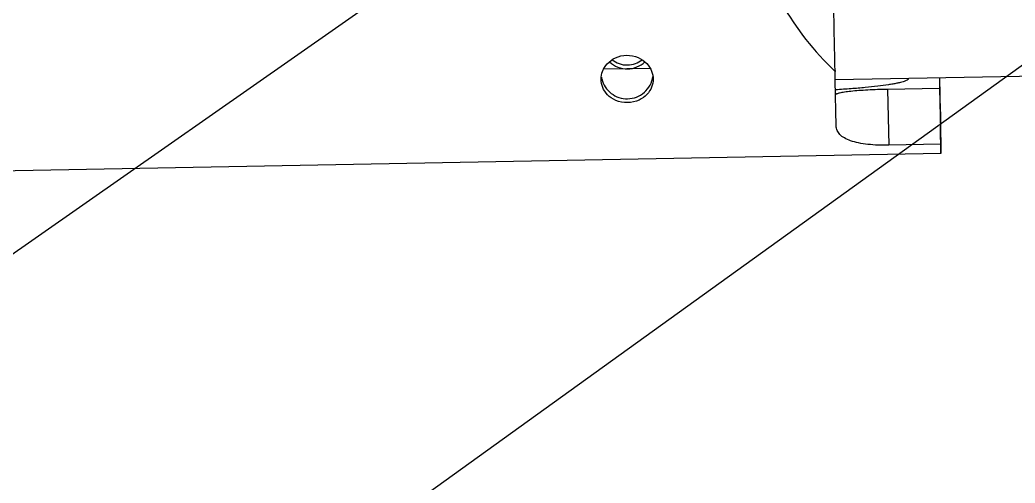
# Model space of a CAD drawing. Header units: millimetres. Extents: x 0 to 420, y 0 to 297.
# Drawn here: x 133.3 to 142.87, y 160.68 to 165.13 of the extents above; entities that cross this region are included whole.
import ezdxf

# ---------------------------------------------------------------- set-up
doc = ezdxf.new("R2010")
doc.units = ezdxf.units.MM
doc.header["$LTSCALE"] = 23.1
doc.layers.get('0').update_dxf_attribs({"linetype": 'CONTINUOUS'})
doc.layers.add('AXIS', color=7, linetype='CONTINUOUS')
doc.styles.get("Standard").update_dxf_attribs({"font": 'txt', "width": 0.85})
doc.dimstyles.get("Standard").update_dxf_attribs({"dimtxt": 3.5, "dimasz": 3.5, "dimexe": 1.5, "dimexo": 1, "dimtad": 1, "dimtxsty": 'STANDARD', "dimcen": 0.09, "dimadec": 0, "dimazin": 0, "dimtol": 1, "dimtp": 0.01, "dimtm": 0.01, "dimtfac": 1, "dimtofl": 0, "dimtmove": 0, "dimatfit": 3, "dimfxl": 1, "dimtolj": 1, "dimarcsym": 0})

msp = doc.modelspace()

# ---------------------------------------------------------------- linework, layer by layer
at = {"color": 7, "linetype": 'CONTINUOUS'}
for p, q in [((141.138, 164.6444), (141.1381, 164.6363)), ((141.1389, 164.5991), (141.1381, 164.6363)), ((141.1399, 164.5487), (141.1389, 164.5991)), ((143.3894, 164.5965), (141.1398, 164.554)), ((141.1493, 164.1123), (141.1399, 164.5487)), ((142.1434, 164.573), (142.1434, 164.4736)), ((142.151, 164.2495), (142.1449, 164.573)), ((142.1434, 164.4736), (141.6435, 164.4641)), ((141.6435, 164.4641), (141.6538, 163.9266)), ((142.1434, 164.4736), (142.1537, 163.936)), ((142.151, 164.2495), (142.151, 164.11)), ((142.156, 163.8488), (142.151, 164.11)), ((142.1537, 163.936), (141.6538, 163.9266)), ((142.156, 163.8488), (132.4077, 163.6648))]:
    msp.add_line(p, q, dxfattribs=at)
msp.add_arc((162.3507, 164.4302), 20.2031, 181.40164, 181.649, dxfattribs=at)
msp.add_ellipse((143.479, 167.09), major_axis=(2.3752, 2.4205), ratio=0.916463, start_param=2.889022, end_param=3.156965, dxfattribs=at)
for points, knots in [([(141.1398, 164.554), (141.1384, 164.6227), (141.132, 164.9349), (141.1257, 165.2471), (141.1209, 165.4906)], [0, 0, 0, 0, 0.220059, 1, 1, 1, 1]), ([(141.6435, 164.4641), (141.611, 164.4635), (141.5472, 164.4618), (141.4546, 164.4576), (141.3693, 164.4521), (141.2945, 164.4456), (141.2329, 164.4381), (141.1873, 164.4304), (141.1595, 164.423), (141.1467, 164.4168), (141.1436, 164.4128), (141.1436, 164.4111)], [0, 0, 0, 0, 0.192478, 0.377725, 0.548597, 0.698676, 0.822293, 0.914938, 0.973642, 0.990251, 1, 1, 1, 1]), ([(141.6538, 163.9266), (141.5865, 163.9253), (141.489, 163.9287), (141.3668, 163.9473), (141.291, 163.9672), (141.2298, 163.9936), (141.1843, 164.0269), (141.1559, 164.0673), (141.1496, 164.0977), (141.1493, 164.1123)], [0, 0, 0, 0, 0.347123, 0.502015, 0.637196, 0.750752, 0.844499, 0.92447, 1, 1, 1, 1])]:
    msp.add_open_spline(points, degree=3, knots=knots, dxfattribs=at)
at = {"layer": 'AXIS', "color": 7, "linetype": 'CONTINUOUS'}
msp.add_line((139.3615, 164.6651), (138.9132, 164.6566), dxfattribs=at)
for centre, radius, start, end in [((139.1392, 164.9115), 0.2505, 227.3099, 271.09927), ((139.1393, 164.9114), 0.2505, 271.06294, 312.87463), ((139.137, 164.6223), 0.2477, 189.30648, 193.70775)]:
    msp.add_arc(centre, radius, start, end, dxfattribs=at)
for points, knots in [([(138.8892, 164.5613), (138.8892, 164.5869), (138.8994, 164.6414), (138.9466, 164.7166), (139.0278, 164.7754), (139.0978, 164.7912), (139.1345, 164.7919)], [0, 0, 0, 0, 0.207441, 0.437743, 0.702877, 1, 1, 1, 1]), ([(138.9959, 164.748), (139.0159, 164.7326), (139.0629, 164.7065), (139.1164, 164.6977), (139.144, 164.6982)], [0, 0, 0, 0, 0.478185, 1, 1, 1, 1]), ([(139.1345, 164.7919), (139.1722, 164.7926), (139.2447, 164.7787), (139.3293, 164.7202), (139.3786, 164.6439), (139.3893, 164.5882), (139.3892, 164.562)], [0, 0, 0, 0, 0.29829, 0.563387, 0.792985, 1, 1, 1, 1]), ([(139.144, 164.6982), (139.1698, 164.6987), (139.2198, 164.7083), (139.2638, 164.7331), (139.2828, 164.7477)], [0, 0, 0, 0, 0.519899, 1, 1, 1, 1]), ([(139.144, 164.3362), (139.1052, 164.3355), (139.0331, 164.3491), (138.9493, 164.4056), (138.9001, 164.4795), (138.8893, 164.5346), (138.8892, 164.5613)], [0, 0, 0, 0, 0.309168, 0.56485, 0.787077, 1, 1, 1, 1]), ([(138.8963, 164.5636), (138.9029, 164.5365), (138.9256, 164.484), (138.9837, 164.4214), (139.0593, 164.3813), (139.116, 164.3729), (139.144, 164.3734)], [0, 0, 0, 0, 0.249582, 0.499461, 0.74961, 1, 1, 1, 1]), ([(139.144, 164.3734), (139.1732, 164.3739), (139.2319, 164.3854), (139.3082, 164.4319), (139.3639, 164.5016), (139.3826, 164.5583), (139.3867, 164.5872)], [0, 0, 0, 0, 0.250425, 0.500571, 0.750426, 1, 1, 1, 1]), ([(139.3892, 164.562), (139.3892, 164.5361), (139.3789, 164.4824), (139.3321, 164.4096), (139.2516, 164.3525), (139.1818, 164.3369), (139.144, 164.3362)], [0, 0, 0, 0, 0.212206, 0.434804, 0.691178, 1, 1, 1, 1]), ([(141.8435, 164.5673), (141.8432, 164.5645), (141.8406, 164.5602), (141.8354, 164.5557), (141.8271, 164.5502), (141.8128, 164.5437), (141.7912, 164.5363), (141.7639, 164.529), (141.731, 164.5216), (141.6927, 164.5144), (141.6314, 164.5044), (141.5427, 164.4927), (141.4232, 164.4803), (141.2881, 164.469), (141.193, 164.4628), (141.1433, 164.4598)], [0, 0, 0, 0, 0.01164, 0.019415, 0.028844, 0.053118, 0.084974, 0.124493, 0.17161, 0.226156, 0.287912, 0.431886, 0.600823, 0.791443, 1, 1, 1, 1])]:
    msp.add_open_spline(points, degree=3, knots=knots, dxfattribs=at)

# ---------------------------------------------------------------- leaders
at = {"color": 2, "linetype": 'CONTINUOUS'}
for points in [[(165.6892, 189.0872), (120.6186, 160.9861), (114.6186, 160.9861)], [(164.3445, 184.6403), (116.318, 151.0489), (110.318, 151.0489)], [(163.3725, 179.3951), (111.235, 141.8885), (105.235, 141.8885)], [(163.6005, 173.5926), (105.8856, 135.0894), (99.8856, 135.0894)], [(162.4819, 168.6948), (99.4216, 123.9641), (93.4216, 123.9641)]]:
    msp.add_leader(points, dimstyle='STANDARD', override={"dimtad": 0, "dimldrblk": 'DOT'}, dxfattribs=at)

doc.saveas('drawing.dxf')
